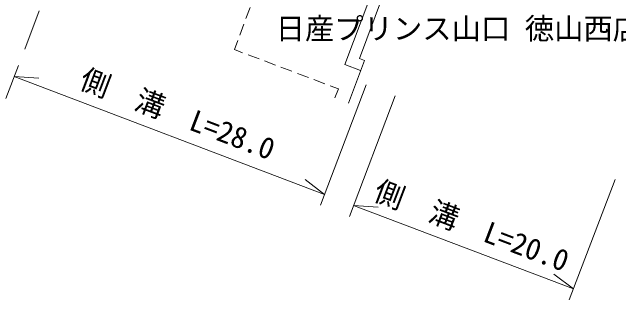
# Model space of a CAD drawing. Units: millimetres, scale not verified. Extents: x 40000 to 680000, y 20000 to 380000.
# Drawn here: x 66153 to 117900, y 266823 to 291369 of the extents above; entities that cross this region are included whole.
import ezdxf
from ezdxf.enums import TextEntityAlignment as Align

# ---------------------------------------------------------------- set-up
doc = ezdxf.new("R2010")
doc.units = ezdxf.units.MM
doc.header["$LTSCALE"] = 1000
doc.linetypes.add('CHAIN', pattern=[18.5, 12, -1.5, 3.5, -1.5])
for name, color, linetype, lineweight in [('M-BGD', 7, 'Continuous', 13), ('M-BMK', 2, 'CHAIN', 13), ('M-STR-HTXT', 7, 'Continuous', 13)]:
    doc.layers.add(name, color=color, linetype=linetype, lineweight=lineweight)
doc.layers.add('M-BMK-HTXT', color=7, linetype='Continuous')
doc.styles.add('ＭＳ ゴシック', font='')
doc.styles.get('ＭＳ ゴシック').set_extended_font_data('MS Gothic')

msp = doc.modelspace()

# ---------------------------------------------------------------- linework, layer by layer
at = {"layer": 'M-BGD'}
for p, q in [((99810, 300913), (94542, 286902)), ((86442, 291760), (86096, 290822)), ((85923, 290353), (85577, 289415)), ((85404, 288946), (85118, 288170)), ((85118, 288170), (85805, 287910)), ((86273, 287734), (87209, 287380)), ((87676, 287204), (88612, 286850)), ((96195, 287255), (94836, 283608)), ((95772, 287419), (96195, 287255)), ((95877, 286400), (94542, 286902)), ((89080, 286674), (90015, 286320)), ((90483, 286144), (91418, 285790)), ((91886, 285614), (92822, 285260)), ((93289, 285084), (93977, 284824)), ((93977, 284824), (93682, 284047))]:
    msp.add_line(p, q, dxfattribs=at)
msp.add_lwpolyline([(128312, 289205), (100424, 299858), (95772, 287419)], dxfattribs=at)
at = {"layer": 'M-BMK'}
msp.add_line((79841, 321401), (65630, 284010), dxfattribs=at)
at = {"layer": 'M-STR-HTXT'}
for p, q in [((66340, 285880), (92801, 275823)), ((66340, 285880), (68423, 285730)), ((96354, 285170), (92446, 274888)), ((98834, 284228), (94926, 273946)), ((92801, 275823), (91145, 277094)), ((117573, 277105), (113665, 266823)), ((95281, 274880), (114021, 267758)), ((95281, 274880), (97364, 274731)), ((114021, 267758), (112364, 269029))]:
    msp.add_line(p, q, dxfattribs=at)

# ---------------------------------------------------------------- texts
at = {"layer": 'M-BMK-HTXT', "style": 'ＭＳ ゴシック'}
msp.add_text('日産プリンス山口 徳山西店', height=1833, dxfattribs=at).set_placement((88632, 288500), align=Align.BOTTOM_LEFT)
at = {"layer": 'M-STR-HTXT', "style": 'ＭＳ ゴシック'}
for s, p in [('側\u3000溝\u3000L=28.0', (79748, 281319)), ('側\u3000溝\u3000L=20.0', (104828, 271786))]:
    msp.add_text(s, height=1833, rotation=339.19, dxfattribs=at).set_placement(p, align=Align.BOTTOM_CENTER)

doc.saveas('drawing.dxf')
